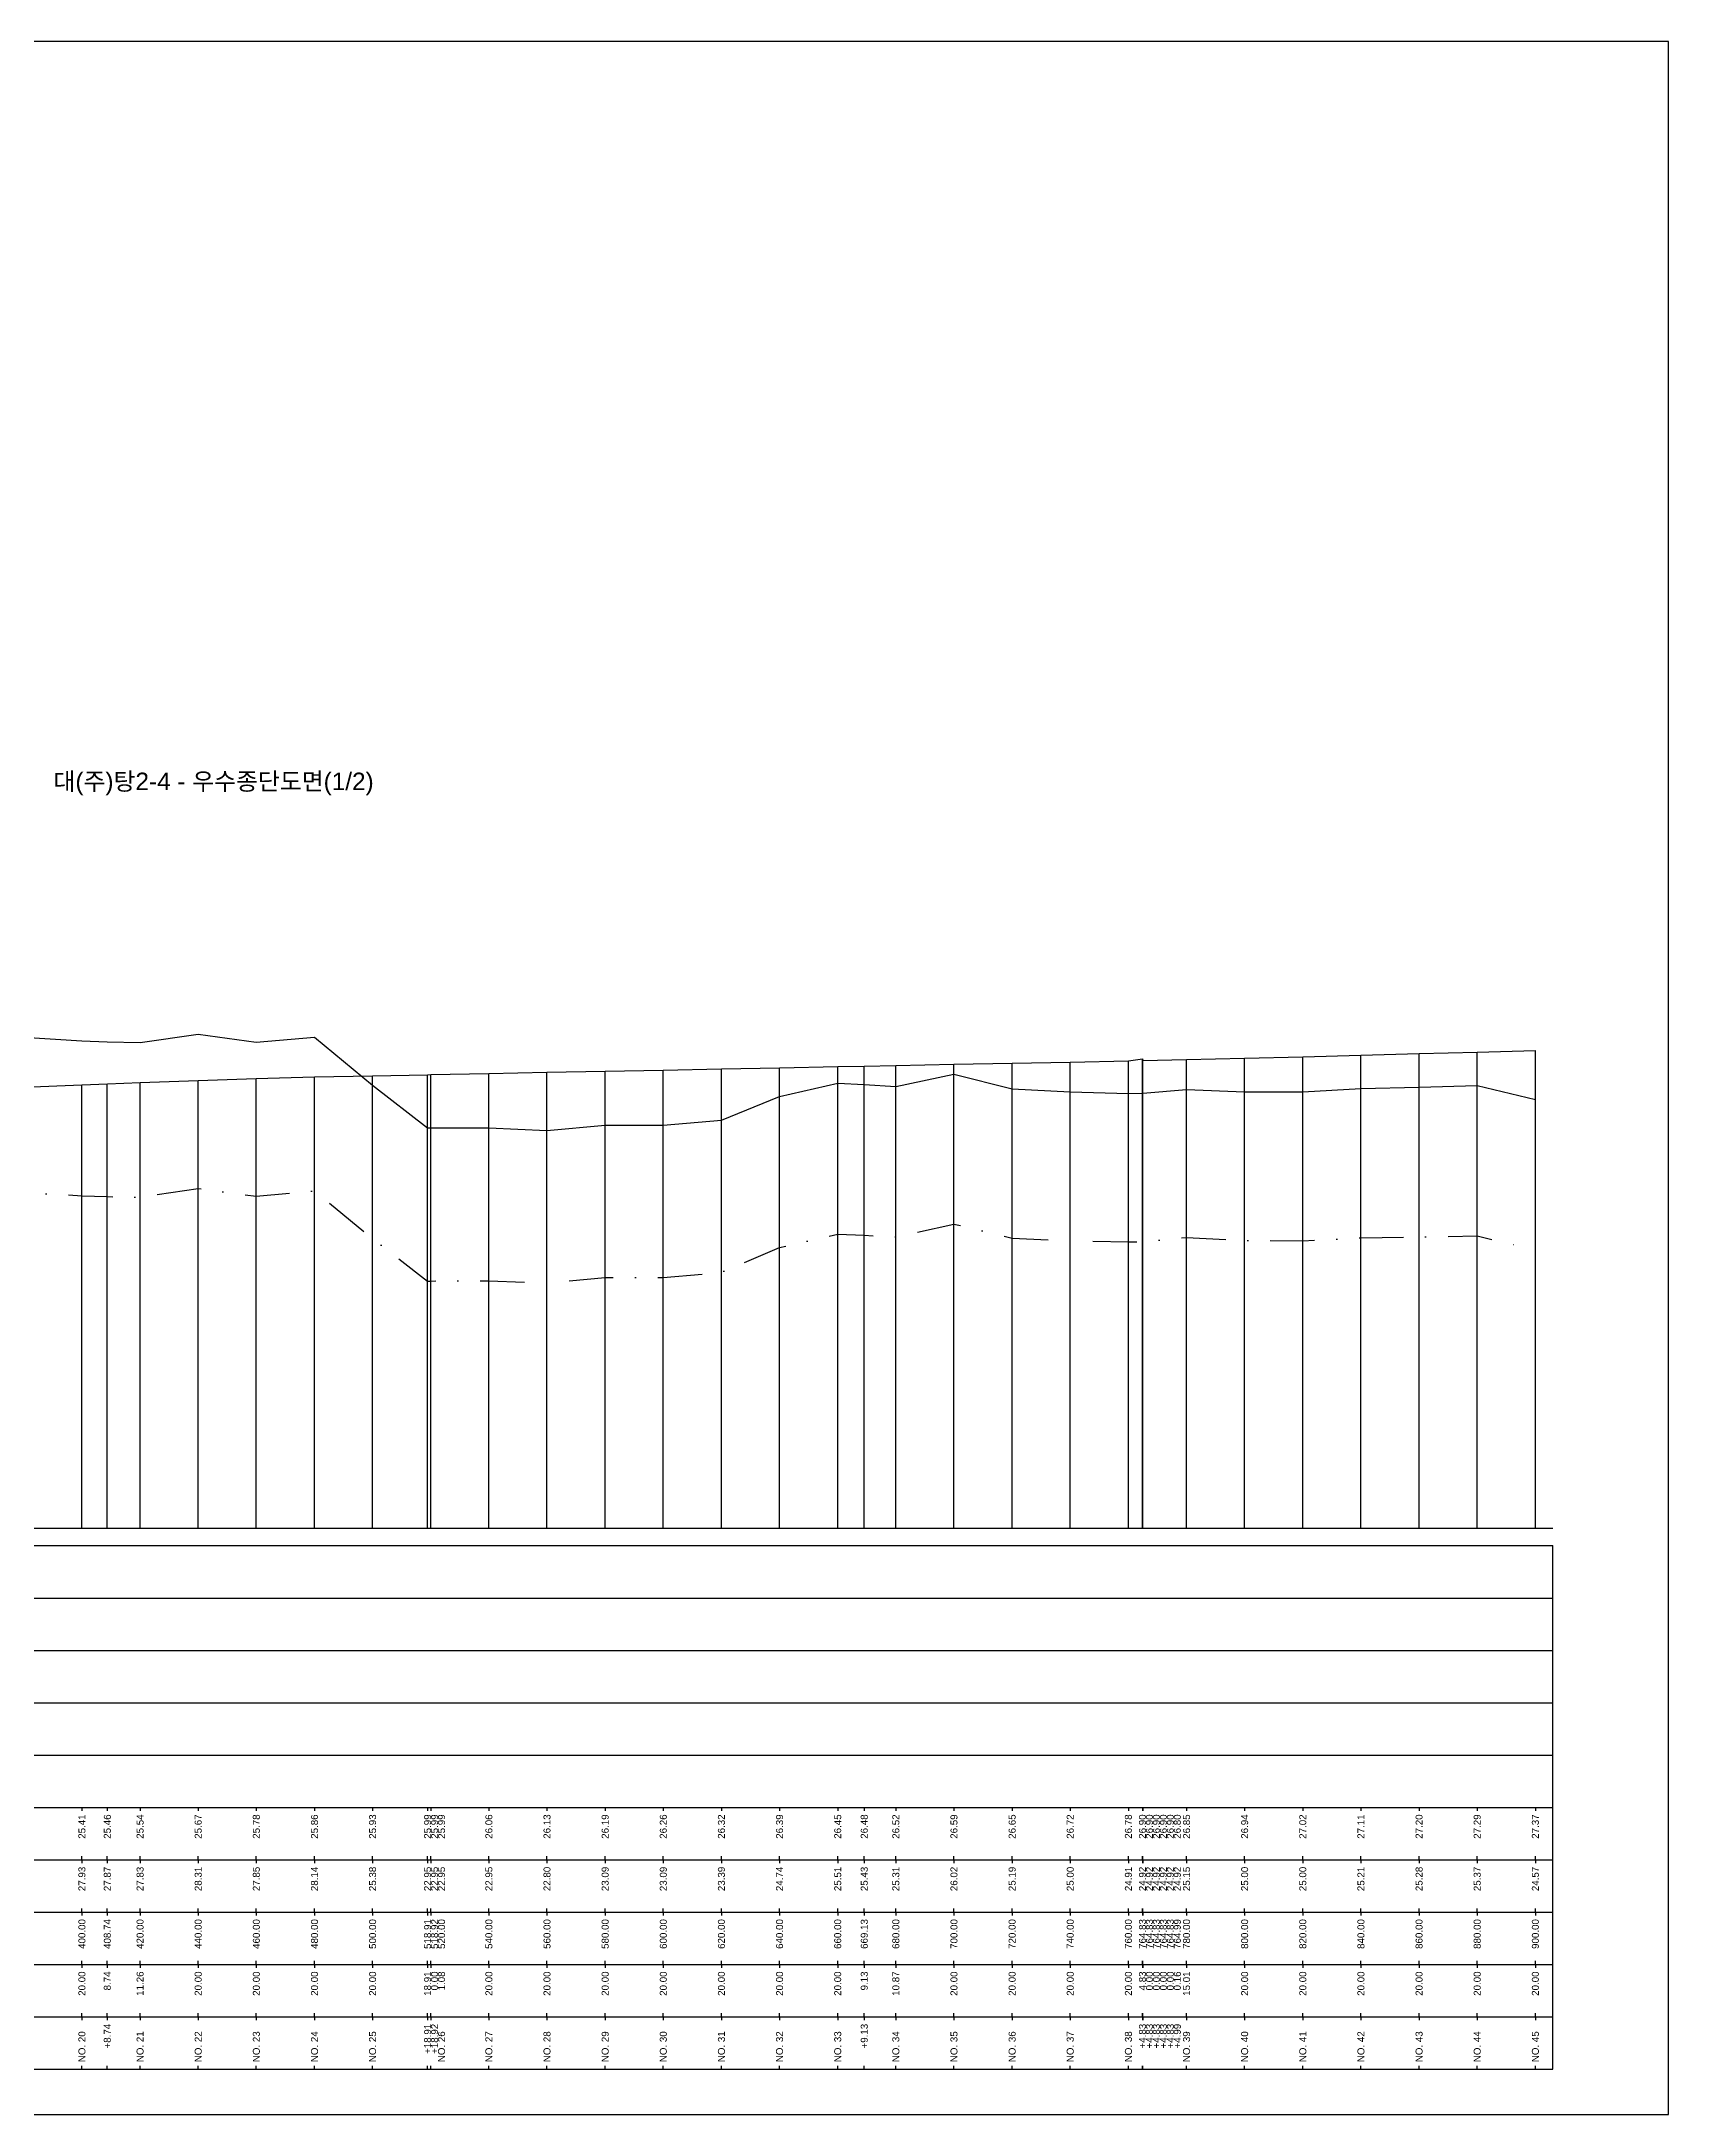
# Model space of a CAD drawing. Header units: millimetres. Extents: x -7351 to 135086, y 1419 to 5643.
# Drawn here: x 9759 to 10225, y 1419 to 2013 of the extents above; entities that cross this region are included whole.
import ezdxf
from ezdxf.enums import TextEntityAlignment as Align

# ---------------------------------------------------------------- set-up
doc = ezdxf.new("R2010")
doc.units = ezdxf.units.MM
doc.linetypes.add('DASHDOT', pattern=[25.4, 12.7, -6.35, 0, -6.35])
for name, color, linetype in [('KZ_종단_계획선', 1, 'Continuous'), ('KZ_종단_노선명', 7, 'Continuous'), ('KZ_종단_도각', 7, 'Continuous'), ('KZ_종단_수직선', 7, 'Continuous'), ('KZ_종단_암선1', 56, 'DASHDOT'), ('KZ_종단_지반선', 3, 'Continuous'), ('KZ_종단_테이블문자', 7, 'Continuous'), ('KZ_종단_테이블선', 7, 'Continuous')]:
    doc.layers.add(name, color=color, linetype=linetype)
doc.styles.get("Standard").update_dxf_attribs({"font": 'arial.ttf'})

msp = doc.modelspace()

# ---------------------------------------------------------------- linework, layer by layer
at = {"layer": 'KZ_종단_계획선'}
msp.add_lwpolyline([(9753.83, 1713.43), (9770.5, 1714.08), (9777.79, 1714.36), (9787.17, 1714.73), (9803.83, 1715.37), (9820.5, 1715.93), (9837.17, 1716.35), (9853.83, 1716.68), (9869.6, 1716.99), (9869.6, 1716.99), (9870.5, 1717.01), (9887.17, 1717.34), (9903.83, 1717.67), (9920.5, 1717.99), (9937.17, 1718.32), (9953.83, 1718.65), (9970.5, 1718.98), (9987.17, 1719.31), (9994.77, 1719.46), (10003.83, 1719.64), (10020.5, 1719.96), (10037.17, 1720.29), (10053.83, 1720.62), (10070.5, 1720.95), (10074.52, 1721.55), (10074.52, 1721.55), (10074.52, 1721.55), (10074.52, 1721.55), (10074.52, 1721.55), (10074.66, 1721.04), (10087.17, 1721.31), (10103.83, 1721.71), (10120.5, 1722.15), (10137.17, 1722.59), (10153.83, 1723.03), (10170.5, 1723.46), (10187.17, 1723.9), (10187.17, 1723.9)], dxfattribs=at)
at = {"layer": 'KZ_종단_도각'}
msp.add_lwpolyline([(9384.36, 1419.04), (10225.36, 1419.04), (10225.36, 2013.04), (9384.36, 2013.04)], close=True, dxfattribs=at)
at = {"layer": 'KZ_종단_수직선'}
for p, q in [((10153.83, 1587.04), (10153.83, 1723.03)), ((10170.5, 1587.04), (10170.5, 1723.46)), ((10187.17, 1587.04), (10187.17, 1723.9)), ((9853.83, 1587.04), (9853.83, 1716.68)), ((9869.59, 1587.04), (9869.59, 1716.99)), ((9869.6, 1587.04), (9869.6, 1716.99)), ((9870.5, 1587.04), (9870.5, 1717.01)), ((9887.17, 1587.04), (9887.17, 1717.34)), ((9903.83, 1587.04), (9903.83, 1717.67)), ((9920.5, 1587.04), (9920.5, 1717.99)), ((9937.17, 1587.04), (9937.17, 1718.32)), ((9953.83, 1587.04), (9953.83, 1718.65)), ((9970.5, 1587.04), (9970.5, 1718.98)), ((9987.17, 1587.04), (9987.17, 1719.31)), ((9994.78, 1587.04), (9994.78, 1719.46)), ((10003.83, 1587.04), (10003.83, 1719.64)), ((10020.5, 1587.04), (10020.5, 1719.96)), ((10037.17, 1587.04), (10037.17, 1720.29)), ((10053.83, 1587.04), (10053.83, 1720.62)), ((10070.5, 1587.04), (10070.5, 1720.95)), ((10074.53, 1587.04), (10074.53, 1721.55)), ((10074.53, 1587.04), (10074.53, 1721.55)), ((10074.53, 1587.04), (10074.53, 1721.55)), ((10074.53, 1587.04), (10074.53, 1721.55)), ((10074.53, 1587.04), (10074.53, 1721.55)), ((10074.66, 1587.04), (10074.66, 1721.04)), ((10087.17, 1587.04), (10087.17, 1721.31)), ((10103.83, 1587.04), (10103.83, 1721.71)), ((10120.5, 1587.04), (10120.5, 1722.15)), ((10137.17, 1587.04), (10137.17, 1722.59)), ((9770.5, 1587.04), (9770.5, 1714.08)), ((9777.78, 1587.04), (9777.78, 1714.36)), ((9787.17, 1587.04), (9787.17, 1714.73)), ((9803.83, 1587.04), (9803.83, 1715.37)), ((9820.5, 1587.04), (9820.5, 1715.93)), ((9837.17, 1587.04), (9837.17, 1716.35))]:
    msp.add_line(p, q, dxfattribs=at)
at = {"layer": 'KZ_종단_암선1', "flags": 128}
msp.add_lwpolyline([(9429.36, 1636.51), (9429.36, 1636.51), (9437.17, 1636.56), (9442.68, 1636.59), (9442.68, 1636.59), (9451.75, 1636.64), (9453.83, 1636.34), (9470.5, 1638.77), (9487.17, 1648.09), (9503.83, 1651.29), (9520.5, 1645.33), (9537.17, 1645.73), (9553.83, 1656.56), (9570.5, 1657.21), (9575.54, 1654.34), (9587.17, 1647.73), (9603.83, 1646.19), (9620.5, 1646.59), (9637.17, 1646.72), (9653.83, 1647), (9662.17, 1646.79), (9670.5, 1646.57), (9677.62, 1649.53), (9687.17, 1650.37), (9703.83, 1654.8), (9720.5, 1662.85), (9726.03, 1664.44), (9737.17, 1667.63), (9753.83, 1683.26), (9770.5, 1682.3), (9777.78, 1682.04), (9787.17, 1681.89), (9803.83, 1684.4), (9820.5, 1682.18), (9837.17, 1683.67), (9853.83, 1669.98), (9869.59, 1657.87), (9869.6, 1657.87), (9870.5, 1657.87), (9887.17, 1657.95), (9903.83, 1657.3), (9920.5, 1658.86), (9937.17, 1658.83), (9953.83, 1660.37), (9970.5, 1667.47), (9987.17, 1671.26), (9994.78, 1670.97), (10003.83, 1670.52), (10020.5, 1674.19), (10037.17, 1670.17), (10053.83, 1669.39), (10070.5, 1669.06), (10074.53, 1669.14), (10074.53, 1669.14), (10074.53, 1669.14), (10074.53, 1669.14), (10074.53, 1669.14), (10074.66, 1669.14), (10087.17, 1670.35), (10103.83, 1669.52), (10120.5, 1669.37), (10137.17, 1670.26), (10153.83, 1670.5), (10170.5, 1670.82), (10187.17, 1666.83)], dxfattribs=at)
at = {"layer": 'KZ_종단_지반선', "flags": 128}
msp.add_lwpolyline([(9753.83, 1727.73), (9770.5, 1726.67), (9777.78, 1726.37), (9787.17, 1726.18), (9803.83, 1728.61), (9820.5, 1726.3), (9837.17, 1727.72), (9853.83, 1713.95), (9869.59, 1701.77), (9869.6, 1701.77), (9870.5, 1701.77), (9887.17, 1701.77), (9903.83, 1701.03), (9920.5, 1702.49), (9937.17, 1702.49), (9953.83, 1703.97), (9970.5, 1710.76), (9987.17, 1714.59), (9994.78, 1714.21), (10003.83, 1713.57), (10020.5, 1717.13), (10037.17, 1712.96), (10053.83, 1712.06), (10070.5, 1711.61), (10074.53, 1711.66), (10074.53, 1711.66), (10074.53, 1711.66), (10074.53, 1711.66), (10074.53, 1711.66), (10074.66, 1711.66), (10087.17, 1712.78), (10103.83, 1712.04), (10120.5, 1712.04), (10137.17, 1713.07), (10153.83, 1713.45), (10170.5, 1713.88), (10187.17, 1709.9)], dxfattribs=at)
at = {"layer": 'KZ_종단_테이블선'}
for p, q in [((9409.36, 1587.04), (10192.17, 1587.04)), ((9409.36, 1582.04), (10192.17, 1582.04)), ((10192.17, 1567.04), (10192.17, 1582.04)), ((9409.36, 1567.04), (10192.17, 1567.04)), ((10192.17, 1552.04), (10192.17, 1567.04)), ((9409.36, 1552.04), (10192.17, 1552.04)), ((10192.17, 1537.04), (10192.17, 1552.04)), ((9409.36, 1537.04), (10192.17, 1537.04)), ((10192.17, 1522.04), (10192.17, 1537.04)), ((9409.36, 1522.04), (10192.17, 1522.04)), ((10192.17, 1507.04), (10192.17, 1522.04)), ((9409.36, 1507.04), (10192.17, 1507.04)), ((9770.5, 1507.04), (9770.5, 1506.04)), ((9777.78, 1507.04), (9777.78, 1506.04)), ((9787.17, 1507.04), (9787.17, 1506.04)), ((9803.83, 1507.04), (9803.83, 1506.04)), ((9820.5, 1507.04), (9820.5, 1506.04)), ((9837.17, 1507.04), (9837.17, 1506.04)), ((9853.83, 1507.04), (9853.83, 1506.04)), ((9869.59, 1507.04), (9869.59, 1506.04)), ((9869.6, 1507.04), (9869.6, 1506.04)), ((9870.5, 1507.04), (9870.5, 1506.04)), ((9887.17, 1507.04), (9887.17, 1506.04)), ((9903.83, 1507.04), (9903.83, 1506.04)), ((9920.5, 1507.04), (9920.5, 1506.04)), ((9937.17, 1507.04), (9937.17, 1506.04)), ((9953.83, 1507.04), (9953.83, 1506.04)), ((9970.5, 1507.04), (9970.5, 1506.04)), ((9987.17, 1507.04), (9987.17, 1506.04)), ((9994.78, 1507.04), (9994.78, 1506.04)), ((10003.83, 1507.04), (10003.83, 1506.04)), ((10020.5, 1507.04), (10020.5, 1506.04)), ((10037.17, 1507.04), (10037.17, 1506.04)), ((10053.83, 1507.04), (10053.83, 1506.04)), ((10070.5, 1507.04), (10070.5, 1506.04)), ((10074.53, 1507.04), (10074.53, 1506.04)), ((10074.53, 1507.04), (10074.53, 1506.04)), ((10074.53, 1507.04), (10074.53, 1506.04)), ((10074.53, 1507.04), (10074.53, 1506.04)), ((10074.53, 1507.04), (10074.53, 1506.04)), ((10074.66, 1507.04), (10074.66, 1506.04)), ((10087.17, 1507.04), (10087.17, 1506.04)), ((10103.83, 1507.04), (10103.83, 1506.04)), ((10120.5, 1507.04), (10120.5, 1506.04)), ((10137.17, 1507.04), (10137.17, 1506.04)), ((10153.83, 1507.04), (10153.83, 1506.04)), ((10170.5, 1507.04), (10170.5, 1506.04)), ((10187.17, 1507.04), (10187.17, 1506.04)), ((10192.17, 1492.04), (10192.17, 1507.04)), ((9409.36, 1492.04), (10192.17, 1492.04)), ((9770.5, 1492.04), (9770.5, 1493.04)), ((9770.5, 1492.04), (9770.5, 1491.04)), ((9777.78, 1492.04), (9777.78, 1493.04)), ((9777.78, 1492.04), (9777.78, 1491.04)), ((9787.17, 1492.04), (9787.17, 1493.04)), ((9787.17, 1492.04), (9787.17, 1491.04)), ((9803.83, 1492.04), (9803.83, 1493.04)), ((9803.83, 1492.04), (9803.83, 1491.04)), ((9820.5, 1492.04), (9820.5, 1493.04)), ((9820.5, 1492.04), (9820.5, 1491.04)), ((9837.17, 1492.04), (9837.17, 1493.04)), ((9837.17, 1492.04), (9837.17, 1491.04)), ((9853.83, 1492.04), (9853.83, 1493.04)), ((9853.83, 1492.04), (9853.83, 1491.04)), ((9869.59, 1492.04), (9869.59, 1493.04)), ((9869.59, 1492.04), (9869.59, 1491.04)), ((9869.6, 1492.04), (9869.6, 1493.04)), ((9869.6, 1492.04), (9869.6, 1491.04)), ((9870.5, 1492.04), (9870.5, 1493.04)), ((9870.5, 1492.04), (9870.5, 1491.04)), ((9887.17, 1492.04), (9887.17, 1493.04)), ((9887.17, 1492.04), (9887.17, 1491.04)), ((9903.83, 1492.04), (9903.83, 1493.04)), ((9903.83, 1492.04), (9903.83, 1491.04)), ((9920.5, 1492.04), (9920.5, 1493.04)), ((9920.5, 1492.04), (9920.5, 1491.04)), ((9937.17, 1492.04), (9937.17, 1493.04)), ((9937.17, 1492.04), (9937.17, 1491.04)), ((9953.83, 1492.04), (9953.83, 1493.04)), ((9953.83, 1492.04), (9953.83, 1491.04)), ((9970.5, 1492.04), (9970.5, 1493.04)), ((9970.5, 1492.04), (9970.5, 1491.04)), ((9987.17, 1492.04), (9987.17, 1493.04)), ((9987.17, 1492.04), (9987.17, 1491.04)), ((9994.78, 1492.04), (9994.78, 1493.04)), ((9994.78, 1492.04), (9994.78, 1491.04)), ((10003.83, 1492.04), (10003.83, 1493.04)), ((10003.83, 1492.04), (10003.83, 1491.04)), ((10020.5, 1492.04), (10020.5, 1493.04)), ((10020.5, 1492.04), (10020.5, 1491.04)), ((10037.17, 1492.04), (10037.17, 1493.04)), ((10037.17, 1492.04), (10037.17, 1491.04)), ((10053.83, 1492.04), (10053.83, 1493.04)), ((10053.83, 1492.04), (10053.83, 1491.04)), ((10070.5, 1492.04), (10070.5, 1493.04)), ((10070.5, 1492.04), (10070.5, 1491.04)), ((10074.53, 1492.04), (10074.53, 1493.04)), ((10074.53, 1492.04), (10074.53, 1493.04)), ((10074.53, 1492.04), (10074.53, 1493.04)), ((10074.53, 1492.04), (10074.53, 1493.04)), ((10074.53, 1492.04), (10074.53, 1493.04)), ((10074.53, 1492.04), (10074.53, 1491.04)), ((10074.53, 1492.04), (10074.53, 1491.04)), ((10074.53, 1492.04), (10074.53, 1491.04)), ((10074.53, 1492.04), (10074.53, 1491.04)), ((10074.53, 1492.04), (10074.53, 1491.04)), ((10074.66, 1492.04), (10074.66, 1493.04)), ((10074.66, 1492.04), (10074.66, 1491.04)), ((10087.17, 1492.04), (10087.17, 1493.04)), ((10087.17, 1492.04), (10087.17, 1491.04)), ((10103.83, 1492.04), (10103.83, 1493.04)), ((10103.83, 1492.04), (10103.83, 1491.04)), ((10120.5, 1492.04), (10120.5, 1493.04)), ((10120.5, 1492.04), (10120.5, 1491.04)), ((10137.17, 1492.04), (10137.17, 1493.04)), ((10137.17, 1492.04), (10137.17, 1491.04)), ((10153.83, 1492.04), (10153.83, 1493.04)), ((10153.83, 1492.04), (10153.83, 1491.04)), ((10170.5, 1492.04), (10170.5, 1493.04)), ((10170.5, 1492.04), (10170.5, 1491.04)), ((10187.17, 1492.04), (10187.17, 1493.04)), ((10187.17, 1492.04), (10187.17, 1491.04)), ((10192.17, 1477.04), (10192.17, 1492.04)), ((9409.36, 1477.04), (10192.17, 1477.04)), ((9770.5, 1477.04), (9770.5, 1478.04)), ((9770.5, 1477.04), (9770.5, 1476.04)), ((9777.78, 1477.04), (9777.78, 1478.04)), ((9777.78, 1477.04), (9777.78, 1476.04)), ((9787.17, 1477.04), (9787.17, 1478.04)), ((9787.17, 1477.04), (9787.17, 1476.04)), ((9803.83, 1477.04), (9803.83, 1478.04)), ((9803.83, 1477.04), (9803.83, 1476.04)), ((9820.5, 1477.04), (9820.5, 1478.04)), ((9820.5, 1477.04), (9820.5, 1476.04)), ((9837.17, 1477.04), (9837.17, 1478.04)), ((9837.17, 1477.04), (9837.17, 1476.04)), ((9853.83, 1477.04), (9853.83, 1478.04)), ((9853.83, 1477.04), (9853.83, 1476.04)), ((9869.59, 1477.04), (9869.59, 1478.04)), ((9869.59, 1477.04), (9869.59, 1476.04)), ((9869.6, 1477.04), (9869.6, 1478.04)), ((9869.6, 1477.04), (9869.6, 1476.04)), ((9870.5, 1477.04), (9870.5, 1478.04)), ((9870.5, 1477.04), (9870.5, 1476.04)), ((9887.17, 1477.04), (9887.17, 1478.04)), ((9887.17, 1477.04), (9887.17, 1476.04)), ((9903.83, 1477.04), (9903.83, 1478.04)), ((9903.83, 1477.04), (9903.83, 1476.04)), ((9920.5, 1477.04), (9920.5, 1478.04)), ((9920.5, 1477.04), (9920.5, 1476.04)), ((9937.17, 1477.04), (9937.17, 1478.04)), ((9937.17, 1477.04), (9937.17, 1476.04)), ((9953.83, 1477.04), (9953.83, 1478.04)), ((9953.83, 1477.04), (9953.83, 1476.04)), ((9970.5, 1477.04), (9970.5, 1478.04)), ((9970.5, 1477.04), (9970.5, 1476.04)), ((9987.17, 1477.04), (9987.17, 1478.04)), ((9987.17, 1477.04), (9987.17, 1476.04)), ((9994.78, 1477.04), (9994.78, 1478.04)), ((9994.78, 1477.04), (9994.78, 1476.04)), ((10003.83, 1477.04), (10003.83, 1478.04)), ((10003.83, 1477.04), (10003.83, 1476.04)), ((10020.5, 1477.04), (10020.5, 1478.04)), ((10020.5, 1477.04), (10020.5, 1476.04)), ((10037.17, 1477.04), (10037.17, 1478.04)), ((10037.17, 1477.04), (10037.17, 1476.04)), ((10053.83, 1477.04), (10053.83, 1478.04)), ((10053.83, 1477.04), (10053.83, 1476.04)), ((10070.5, 1477.04), (10070.5, 1478.04)), ((10070.5, 1477.04), (10070.5, 1476.04)), ((10074.53, 1477.04), (10074.53, 1478.04)), ((10074.53, 1477.04), (10074.53, 1478.04)), ((10074.53, 1477.04), (10074.53, 1478.04)), ((10074.53, 1477.04), (10074.53, 1478.04)), ((10074.53, 1477.04), (10074.53, 1478.04)), ((10074.53, 1477.04), (10074.53, 1476.04)), ((10074.53, 1477.04), (10074.53, 1476.04)), ((10074.53, 1477.04), (10074.53, 1476.04)), ((10074.53, 1477.04), (10074.53, 1476.04)), ((10074.53, 1477.04), (10074.53, 1476.04)), ((10074.66, 1477.04), (10074.66, 1478.04)), ((10074.66, 1477.04), (10074.66, 1476.04)), ((10087.17, 1477.04), (10087.17, 1478.04)), ((10087.17, 1477.04), (10087.17, 1476.04)), ((10103.83, 1477.04), (10103.83, 1478.04)), ((10103.83, 1477.04), (10103.83, 1476.04)), ((10120.5, 1477.04), (10120.5, 1478.04)), ((10120.5, 1477.04), (10120.5, 1476.04)), ((10137.17, 1477.04), (10137.17, 1478.04)), ((10137.17, 1477.04), (10137.17, 1476.04)), ((10153.83, 1477.04), (10153.83, 1478.04)), ((10153.83, 1477.04), (10153.83, 1476.04)), ((10170.5, 1477.04), (10170.5, 1478.04)), ((10170.5, 1477.04), (10170.5, 1476.04)), ((10187.17, 1477.04), (10187.17, 1478.04)), ((10187.17, 1477.04), (10187.17, 1476.04)), ((10192.17, 1462.04), (10192.17, 1477.04)), ((9409.36, 1462.04), (10192.17, 1462.04)), ((9770.5, 1462.04), (9770.5, 1463.04)), ((9770.5, 1462.04), (9770.5, 1461.04)), ((9777.78, 1462.04), (9777.78, 1463.04)), ((9777.78, 1462.04), (9777.78, 1461.04)), ((9787.17, 1462.04), (9787.17, 1463.04)), ((9787.17, 1462.04), (9787.17, 1461.04)), ((9803.83, 1462.04), (9803.83, 1463.04)), ((9803.83, 1462.04), (9803.83, 1461.04)), ((9820.5, 1462.04), (9820.5, 1463.04)), ((9820.5, 1462.04), (9820.5, 1461.04)), ((9837.17, 1462.04), (9837.17, 1463.04)), ((9837.17, 1462.04), (9837.17, 1461.04)), ((9853.83, 1462.04), (9853.83, 1463.04)), ((9853.83, 1462.04), (9853.83, 1461.04)), ((9869.59, 1462.04), (9869.59, 1463.04)), ((9869.59, 1462.04), (9869.59, 1461.04)), ((9869.6, 1462.04), (9869.6, 1463.04)), ((9869.6, 1462.04), (9869.6, 1461.04)), ((9870.5, 1462.04), (9870.5, 1463.04)), ((9870.5, 1462.04), (9870.5, 1461.04)), ((9887.17, 1462.04), (9887.17, 1463.04)), ((9887.17, 1462.04), (9887.17, 1461.04)), ((9903.83, 1462.04), (9903.83, 1463.04)), ((9903.83, 1462.04), (9903.83, 1461.04)), ((9920.5, 1462.04), (9920.5, 1463.04)), ((9920.5, 1462.04), (9920.5, 1461.04)), ((9937.17, 1462.04), (9937.17, 1463.04)), ((9937.17, 1462.04), (9937.17, 1461.04)), ((9953.83, 1462.04), (9953.83, 1463.04)), ((9953.83, 1462.04), (9953.83, 1461.04)), ((9970.5, 1462.04), (9970.5, 1463.04)), ((9970.5, 1462.04), (9970.5, 1461.04)), ((9987.17, 1462.04), (9987.17, 1463.04)), ((9987.17, 1462.04), (9987.17, 1461.04)), ((9994.78, 1462.04), (9994.78, 1463.04)), ((9994.78, 1462.04), (9994.78, 1461.04)), ((10003.83, 1462.04), (10003.83, 1463.04)), ((10003.83, 1462.04), (10003.83, 1461.04)), ((10020.5, 1462.04), (10020.5, 1463.04)), ((10020.5, 1462.04), (10020.5, 1461.04)), ((10037.17, 1462.04), (10037.17, 1463.04)), ((10037.17, 1462.04), (10037.17, 1461.04)), ((10053.83, 1462.04), (10053.83, 1463.04)), ((10053.83, 1462.04), (10053.83, 1461.04)), ((10070.5, 1462.04), (10070.5, 1463.04)), ((10070.5, 1462.04), (10070.5, 1461.04)), ((10074.53, 1462.04), (10074.53, 1463.04)), ((10074.53, 1462.04), (10074.53, 1463.04)), ((10074.53, 1462.04), (10074.53, 1463.04)), ((10074.53, 1462.04), (10074.53, 1463.04)), ((10074.53, 1462.04), (10074.53, 1463.04)), ((10074.53, 1462.04), (10074.53, 1461.04)), ((10074.53, 1462.04), (10074.53, 1461.04)), ((10074.53, 1462.04), (10074.53, 1461.04)), ((10074.53, 1462.04), (10074.53, 1461.04)), ((10074.53, 1462.04), (10074.53, 1461.04)), ((10074.66, 1462.04), (10074.66, 1463.04)), ((10074.66, 1462.04), (10074.66, 1461.04)), ((10087.17, 1462.04), (10087.17, 1463.04)), ((10087.17, 1462.04), (10087.17, 1461.04)), ((10103.83, 1462.04), (10103.83, 1463.04)), ((10103.83, 1462.04), (10103.83, 1461.04)), ((10120.5, 1462.04), (10120.5, 1463.04)), ((10120.5, 1462.04), (10120.5, 1461.04)), ((10137.17, 1462.04), (10137.17, 1463.04)), ((10137.17, 1462.04), (10137.17, 1461.04)), ((10153.83, 1462.04), (10153.83, 1463.04)), ((10153.83, 1462.04), (10153.83, 1461.04)), ((10170.5, 1462.04), (10170.5, 1463.04)), ((10170.5, 1462.04), (10170.5, 1461.04)), ((10187.17, 1462.04), (10187.17, 1463.04)), ((10187.17, 1462.04), (10187.17, 1461.04)), ((10192.17, 1447.04), (10192.17, 1462.04)), ((9409.36, 1447.04), (10192.17, 1447.04)), ((9770.5, 1447.04), (9770.5, 1448.04)), ((9770.5, 1447.04), (9770.5, 1446.04)), ((9777.78, 1447.04), (9777.78, 1448.04)), ((9777.78, 1447.04), (9777.78, 1446.04)), ((9787.17, 1447.04), (9787.17, 1448.04)), ((9787.17, 1447.04), (9787.17, 1446.04)), ((9803.83, 1447.04), (9803.83, 1448.04)), ((9803.83, 1447.04), (9803.83, 1446.04)), ((9820.5, 1447.04), (9820.5, 1448.04)), ((9820.5, 1447.04), (9820.5, 1446.04)), ((9837.17, 1447.04), (9837.17, 1448.04)), ((9837.17, 1447.04), (9837.17, 1446.04)), ((9853.83, 1447.04), (9853.83, 1448.04)), ((9853.83, 1447.04), (9853.83, 1446.04)), ((9869.59, 1447.04), (9869.59, 1448.04)), ((9869.59, 1447.04), (9869.59, 1446.04)), ((9869.6, 1447.04), (9869.6, 1448.04)), ((9869.6, 1447.04), (9869.6, 1446.04)), ((9870.5, 1447.04), (9870.5, 1448.04)), ((9870.5, 1447.04), (9870.5, 1446.04)), ((9887.17, 1447.04), (9887.17, 1448.04)), ((9887.17, 1447.04), (9887.17, 1446.04)), ((9903.83, 1447.04), (9903.83, 1448.04)), ((9903.83, 1447.04), (9903.83, 1446.04)), ((9920.5, 1447.04), (9920.5, 1448.04)), ((9920.5, 1447.04), (9920.5, 1446.04)), ((9937.17, 1447.04), (9937.17, 1448.04)), ((9937.17, 1447.04), (9937.17, 1446.04)), ((9953.83, 1447.04), (9953.83, 1448.04)), ((9953.83, 1447.04), (9953.83, 1446.04)), ((9970.5, 1447.04), (9970.5, 1448.04)), ((9970.5, 1447.04), (9970.5, 1446.04)), ((9987.17, 1447.04), (9987.17, 1448.04)), ((9987.17, 1447.04), (9987.17, 1446.04)), ((9994.78, 1447.04), (9994.78, 1448.04)), ((9994.78, 1447.04), (9994.78, 1446.04)), ((10003.83, 1447.04), (10003.83, 1448.04)), ((10003.83, 1447.04), (10003.83, 1446.04)), ((10020.5, 1447.04), (10020.5, 1448.04)), ((10020.5, 1447.04), (10020.5, 1446.04)), ((10037.17, 1447.04), (10037.17, 1448.04)), ((10037.17, 1447.04), (10037.17, 1446.04)), ((10053.83, 1447.04), (10053.83, 1448.04)), ((10053.83, 1447.04), (10053.83, 1446.04)), ((10070.5, 1447.04), (10070.5, 1448.04)), ((10070.5, 1447.04), (10070.5, 1446.04)), ((10074.53, 1447.04), (10074.53, 1448.04)), ((10074.53, 1447.04), (10074.53, 1448.04)), ((10074.53, 1447.04), (10074.53, 1448.04)), ((10074.53, 1447.04), (10074.53, 1448.04)), ((10074.53, 1447.04), (10074.53, 1448.04)), ((10074.53, 1447.04), (10074.53, 1446.04)), ((10074.53, 1447.04), (10074.53, 1446.04)), ((10074.53, 1447.04), (10074.53, 1446.04)), ((10074.53, 1447.04), (10074.53, 1446.04)), ((10074.53, 1447.04), (10074.53, 1446.04)), ((10074.66, 1447.04), (10074.66, 1448.04)), ((10074.66, 1447.04), (10074.66, 1446.04)), ((10087.17, 1447.04), (10087.17, 1448.04)), ((10087.17, 1447.04), (10087.17, 1446.04)), ((10103.83, 1447.04), (10103.83, 1448.04)), ((10103.83, 1447.04), (10103.83, 1446.04)), ((10120.5, 1447.04), (10120.5, 1448.04)), ((10120.5, 1447.04), (10120.5, 1446.04)), ((10137.17, 1447.04), (10137.17, 1448.04)), ((10137.17, 1447.04), (10137.17, 1446.04)), ((10153.83, 1447.04), (10153.83, 1448.04)), ((10153.83, 1447.04), (10153.83, 1446.04)), ((10170.5, 1447.04), (10170.5, 1448.04)), ((10170.5, 1447.04), (10170.5, 1446.04)), ((10187.17, 1447.04), (10187.17, 1448.04)), ((10187.17, 1447.04), (10187.17, 1446.04)), ((10192.17, 1432.04), (10192.17, 1447.04)), ((9409.36, 1432.04), (10192.17, 1432.04)), ((9770.5, 1432.04), (9770.5, 1433.04)), ((9777.78, 1432.04), (9777.78, 1433.04)), ((9787.17, 1432.04), (9787.17, 1433.04)), ((9803.83, 1432.04), (9803.83, 1433.04)), ((9820.5, 1432.04), (9820.5, 1433.04)), ((9837.17, 1432.04), (9837.17, 1433.04)), ((9853.83, 1432.04), (9853.83, 1433.04)), ((9869.59, 1432.04), (9869.59, 1433.04)), ((9869.6, 1432.04), (9869.6, 1433.04)), ((9870.5, 1432.04), (9870.5, 1433.04)), ((9887.17, 1432.04), (9887.17, 1433.04)), ((9903.83, 1432.04), (9903.83, 1433.04)), ((9920.5, 1432.04), (9920.5, 1433.04)), ((9937.17, 1432.04), (9937.17, 1433.04)), ((9953.83, 1432.04), (9953.83, 1433.04)), ((9970.5, 1432.04), (9970.5, 1433.04)), ((9987.17, 1432.04), (9987.17, 1433.04)), ((9994.78, 1432.04), (9994.78, 1433.04)), ((10003.83, 1432.04), (10003.83, 1433.04)), ((10020.5, 1432.04), (10020.5, 1433.04)), ((10037.17, 1432.04), (10037.17, 1433.04)), ((10053.83, 1432.04), (10053.83, 1433.04)), ((10070.5, 1432.04), (10070.5, 1433.04)), ((10074.53, 1432.04), (10074.53, 1433.04)), ((10074.53, 1432.04), (10074.53, 1433.04)), ((10074.53, 1432.04), (10074.53, 1433.04)), ((10074.53, 1432.04), (10074.53, 1433.04)), ((10074.53, 1432.04), (10074.53, 1433.04)), ((10074.66, 1432.04), (10074.66, 1433.04)), ((10087.17, 1432.04), (10087.17, 1433.04)), ((10103.83, 1432.04), (10103.83, 1433.04)), ((10120.5, 1432.04), (10120.5, 1433.04)), ((10137.17, 1432.04), (10137.17, 1433.04)), ((10153.83, 1432.04), (10153.83, 1433.04)), ((10170.5, 1432.04), (10170.5, 1433.04)), ((10187.17, 1432.04), (10187.17, 1433.04))]:
    msp.add_line(p, q, dxfattribs=at)

# ---------------------------------------------------------------- texts
at = {"layer": 'KZ_종단_노선명'}
msp.add_text('대(주)탕2-4 - 우수종단도면(1/2)', height=5, dxfattribs=at).set_placement((9808.26, 1797.04), align=Align.BOTTOM_CENTER)
at = {"layer": 'KZ_종단_테이블문자'}
for s, p in [('25.41', (9770.5, 1505.04)), ('25.46', (9777.78, 1505.04)), ('25.54', (9787.17, 1505.04)), ('25.67', (9803.83, 1505.04)), ('25.78', (9820.5, 1505.04)), ('25.86', (9837.17, 1505.04)), ('25.93', (9853.83, 1505.04)), ('25.99', (9869.59, 1505.04)), ('25.99', (9871.59, 1505.04)), ('25.99', (9873.59, 1505.04)), ('26.06', (9887.17, 1505.04)), ('26.13', (9903.83, 1505.04)), ('26.19', (9920.5, 1505.04)), ('26.26', (9937.17, 1505.04)), ('26.32', (9953.83, 1505.04)), ('26.39', (9970.5, 1505.04)), ('26.45', (9987.17, 1505.04)), ('26.48', (9994.78, 1505.04)), ('26.52', (10003.83, 1505.04)), ('26.59', (10020.5, 1505.04)), ('26.65', (10037.17, 1505.04)), ('26.72', (10053.83, 1505.04)), ('26.78', (10070.5, 1505.04)), ('26.90', (10074.53, 1505.04)), ('26.90', (10076.53, 1505.04)), ('26.90', (10078.53, 1505.04)), ('26.90', (10080.53, 1505.04)), ('26.90', (10082.53, 1505.04)), ('26.80', (10084.53, 1505.04)), ('26.85', (10087.17, 1505.04)), ('26.94', (10103.83, 1505.04)), ('27.02', (10120.5, 1505.04)), ('27.11', (10137.17, 1505.04)), ('27.20', (10153.83, 1505.04)), ('27.29', (10170.5, 1505.04)), ('27.37', (10187.17, 1505.04)), ('27.93', (9770.5, 1490.04)), ('27.87', (9777.78, 1490.04)), ('27.83', (9787.17, 1490.04)), ('28.31', (9803.83, 1490.04)), ('27.85', (9820.5, 1490.04)), ('28.14', (9837.17, 1490.04)), ('25.38', (9853.83, 1490.04)), ('22.95', (9869.59, 1490.04)), ('22.95', (9871.59, 1490.04)), ('22.95', (9873.59, 1490.04)), ('22.95', (9887.17, 1490.04)), ('22.80', (9903.83, 1490.04)), ('23.09', (9920.5, 1490.04)), ('23.09', (9937.17, 1490.04)), ('23.39', (9953.83, 1490.04)), ('24.74', (9970.5, 1490.04)), ('25.51', (9987.17, 1490.04)), ('25.43', (9994.78, 1490.04)), ('25.31', (10003.83, 1490.04)), ('26.02', (10020.5, 1490.04)), ('25.19', (10037.17, 1490.04)), ('25.00', (10053.83, 1490.04)), ('24.91', (10070.5, 1490.04)), ('24.92', (10074.53, 1490.04)), ('24.92', (10076.53, 1490.04)), ('24.92', (10078.53, 1490.04)), ('24.92', (10080.53, 1490.04)), ('24.92', (10082.53, 1490.04)), ('24.92', (10084.53, 1490.04)), ('25.15', (10087.17, 1490.04)), ('25.00', (10103.83, 1490.04)), ('25.00', (10120.5, 1490.04)), ('25.21', (10137.17, 1490.04)), ('25.28', (10153.83, 1490.04)), ('25.37', (10170.5, 1490.04)), ('24.57', (10187.17, 1490.04)), ('400.00', (9770.5, 1475.04)), ('408.74', (9777.78, 1475.04)), ('420.00', (9787.17, 1475.04)), ('440.00', (9803.83, 1475.04)), ('460.00', (9820.5, 1475.04)), ('480.00', (9837.17, 1475.04)), ('500.00', (9853.83, 1475.04)), ('518.91', (9869.59, 1475.04)), ('518.92', (9871.59, 1475.04)), ('520.00', (9873.59, 1475.04)), ('540.00', (9887.17, 1475.04)), ('560.00', (9903.83, 1475.04)), ('580.00', (9920.5, 1475.04)), ('600.00', (9937.17, 1475.04)), ('620.00', (9953.83, 1475.04)), ('640.00', (9970.5, 1475.04)), ('660.00', (9987.17, 1475.04)), ('669.13', (9994.78, 1475.04)), ('680.00', (10003.83, 1475.04)), ('700.00', (10020.5, 1475.04)), ('720.00', (10037.17, 1475.04)), ('740.00', (10053.83, 1475.04)), ('760.00', (10070.5, 1475.04)), ('764.83', (10074.53, 1475.04)), ('764.83', (10076.53, 1475.04)), ('764.83', (10078.53, 1475.04)), ('764.83', (10080.53, 1475.04)), ('764.83', (10082.53, 1475.04)), ('764.99', (10084.53, 1475.04)), ('780.00', (10087.17, 1475.04)), ('800.00', (10103.83, 1475.04)), ('820.00', (10120.5, 1475.04)), ('840.00', (10137.17, 1475.04)), ('860.00', (10153.83, 1475.04)), ('880.00', (10170.5, 1475.04)), ('900.00', (10187.17, 1475.04)), ('20.00', (9770.5, 1460.04)), ('8.74', (9777.78, 1460.04)), ('11.26', (9787.17, 1460.04)), ('20.00', (9803.83, 1460.04)), ('20.00', (9820.5, 1460.04)), ('20.00', (9837.17, 1460.04)), ('20.00', (9853.83, 1460.04)), ('18.91', (9869.59, 1460.04)), ('0.00', (9871.59, 1460.04)), ('1.08', (9873.59, 1460.04)), ('20.00', (9887.17, 1460.04)), ('20.00', (9903.83, 1460.04)), ('20.00', (9920.5, 1460.04)), ('20.00', (9937.17, 1460.04)), ('20.00', (9953.83, 1460.04)), ('20.00', (9970.5, 1460.04)), ('20.00', (9987.17, 1460.04)), ('9.13', (9994.78, 1460.04)), ('10.87', (10003.83, 1460.04)), ('20.00', (10020.5, 1460.04)), ('20.00', (10037.17, 1460.04)), ('20.00', (10053.83, 1460.04)), ('20.00', (10070.5, 1460.04)), ('4.83', (10074.53, 1460.04)), ('0.00', (10076.53, 1460.04)), ('0.00', (10078.53, 1460.04)), ('0.00', (10080.53, 1460.04)), ('0.00', (10082.53, 1460.04)), ('0.16', (10084.53, 1460.04)), ('15.01', (10087.17, 1460.04)), ('20.00', (10103.83, 1460.04)), ('20.00', (10120.5, 1460.04)), ('20.00', (10137.17, 1460.04)), ('20.00', (10153.83, 1460.04)), ('20.00', (10170.5, 1460.04)), ('20.00', (10187.17, 1460.04)), ('+8.74', (9777.78, 1445.04)), ('+18.91', (9869.59, 1445.04)), ('+18.92', (9871.59, 1445.04)), ('+9.13', (9994.78, 1445.04)), ('+4.83', (10074.53, 1445.04)), ('+4.83', (10076.53, 1445.04)), ('+4.83', (10078.53, 1445.04)), ('+4.83', (10080.53, 1445.04)), ('+4.83', (10082.53, 1445.04)), ('+4.99', (10084.53, 1445.04))]:
    msp.add_text(s, height=2, rotation=90, dxfattribs=at).set_placement(p, align=Align.MIDDLE_RIGHT)
for s, p in [('NO. 20', (9770.5, 1434.04)), ('NO. 21', (9787.17, 1434.04)), ('NO. 22', (9803.83, 1434.04)), ('NO. 23', (9820.5, 1434.04)), ('NO. 24', (9837.17, 1434.04)), ('NO. 25', (9853.83, 1434.04)), ('NO. 26', (9873.59, 1434.04)), ('NO. 27', (9887.17, 1434.04)), ('NO. 28', (9903.83, 1434.04)), ('NO. 29', (9920.5, 1434.04)), ('NO. 30', (9937.17, 1434.04)), ('NO. 31', (9953.83, 1434.04)), ('NO. 32', (9970.5, 1434.04)), ('NO. 33', (9987.17, 1434.04)), ('NO. 34', (10003.83, 1434.04)), ('NO. 35', (10020.5, 1434.04)), ('NO. 36', (10037.17, 1434.04)), ('NO. 37', (10053.83, 1434.04)), ('NO. 38', (10070.5, 1434.04)), ('NO. 39', (10087.17, 1434.04)), ('NO. 40', (10103.83, 1434.04)), ('NO. 41', (10120.5, 1434.04)), ('NO. 42', (10137.17, 1434.04)), ('NO. 43', (10153.83, 1434.04)), ('NO. 44', (10170.5, 1434.04)), ('NO. 45', (10187.17, 1434.04))]:
    msp.add_text(s, height=2, rotation=90, dxfattribs=at).set_placement(p, align=Align.MIDDLE_LEFT)

doc.saveas('drawing.dxf')
